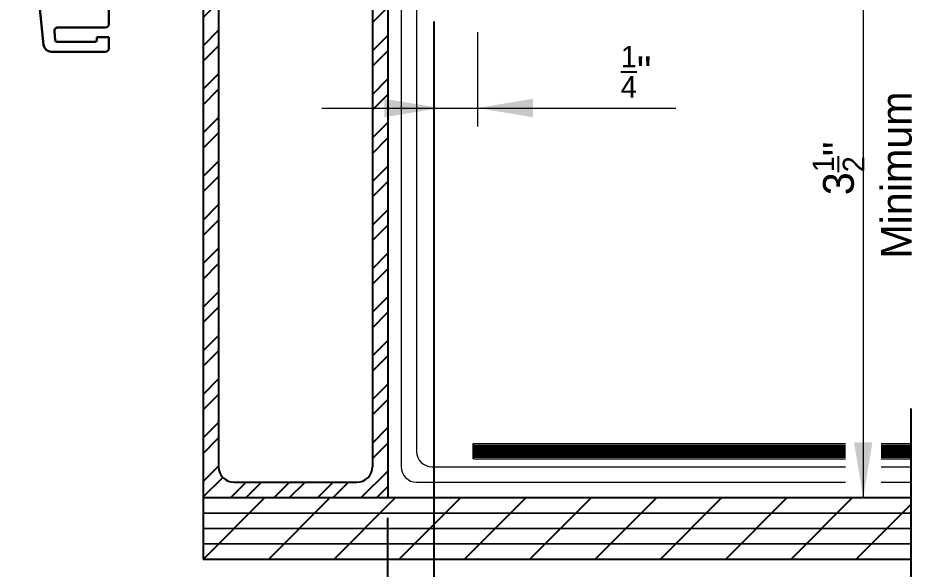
# Model space of a CAD drawing. Header units: inches. Extents: x -154 to 13, y 2 to 55.
# Drawn here: x -122.28 to -115.02, y 26 to 30.47 of the extents above; entities that cross this region are included whole.
import ezdxf

# ---------------------------------------------------------------- set-up
doc = ezdxf.new("R2010")
doc.units = ezdxf.units.IN
doc.header["$LTSCALE"] = 2
doc.header["$MEASUREMENT"] = 0
doc.layers.get('0').update_dxf_attribs({"linetype": 'CONTINUOUS'})
doc.layers.add('pattern', color=9, linetype='CONTINUOUS')
doc.styles.add('SIMPLEX', font='')
doc.styles.get('SIMPLEX').set_extended_font_data('Futura Md BT')

# ---------------------------------------------------------------- blocks, each defined once
blk = doc.blocks.new('A$C542E2BF1')
at = {"color": 7, "linetype": 'Continuous', "lineweight": 30}
for p, q in [((2.7941, -1.8137), (3.002, 0.1638)), ((2.8989, 0.1252), (2.9036, 0.1701)), ((2.9334, 0.1969), (2.9722, 0.1969)), ((0, 0.0984), (2.8692, 0.0984)), ((-0.0299, 0.0299), (-0.0299, 0.0685)), ((0, 0), (2.2335, 0)), ((2.2634, -1.6433), (2.2634, -0.0299)), ((2.2933, -1.6732), (2.6767, -1.6732)), ((2.6989, -1.7779), (2.7064, -1.7063)), ((2.2634, -1.8402), (2.2634, -1.752)), ((2.2634, -1.752), (2.3618, -1.752)), ((2.3618, -1.7764), (2.3618, -1.752)), ((2.3768, -1.7913), (2.684, -1.7913)), ((2.2933, -1.8701), (2.7315, -1.8701))]:
    blk.add_line(p, q, dxfattribs=at)
for centre, radius, start, end in [((2.9334, 0.1669), 0.0299, 90, 174), ((2.9722, 0.1669), 0.0299, 354, 90), ((0, 0.0685), 0.0299, 90, 180), ((2.8692, 0.1283), 0.0299, 270, 354), ((0, 0.0299), 0.0299, 180, 270), ((2.2335, -0.0299), 0.0299, 0, 90), ((2.2933, -1.6433), 0.0299, 180, 270), ((2.6767, -1.7031), 0.0299, 354, 90), ((2.3768, -1.7764), 0.015, 180, 270), ((2.684, -1.7764), 0.015, 270, 354), ((2.7315, -1.8071), 0.063, 270, 354), ((2.2933, -1.8402), 0.0299, 180, 270)]:
    blk.add_arc(centre, radius, start, end, dxfattribs=at)

msp = doc.modelspace()

# ---------------------------------------------------------------- hatches: boundary and pattern name
h = msp.add_hatch()
h.set_pattern_fill('STEEL', color=8, scale=2, style=0)
h.set_pattern_definition([(45, (-189.00682, 21.6421), (-0.1767767, 0.1767767), []), (45, (-189.00682, 21.7671), (-0.1767767, 0.1767767), [])])
h.paths.add_polyline_path([(-120.6509, 31.8193, -0.414214), (-120.5259, 31.9443), (-119.5279, 31.9443, -0.414214), (-119.4029, 31.8193), (-119.4029, 31.2978), (-119.2779, 31.2978), (-119.2779, 32.0693), (-120.7759, 32.0693), (-120.7759, 26.5811), (-119.2779, 26.5811), (-119.2779, 31.2978), (-119.4029, 31.2978), (-119.4029, 26.8311, -0.414214), (-119.5279, 26.7061), (-120.5259, 26.7061, -0.414214), (-120.6509, 26.8311)])

# ---------------------------------------------------------------- linework, layer by layer
at = {"color": 7}
for p, q in [((-120.7759, 32.0693), (-120.7759, 26.0811)), ((-119.2779, 32.0693), (-119.2779, 26.5811)), ((-119.2779, 32.0693), (-119.2779, 26.5811)), ((-119.2779, 32.0693), (-119.2779, 26.5811)), ((-119.2779, 32.0693), (-119.2779, 26.5803)), ((-120.6509, 31.8193), (-120.6509, 26.8311)), ((-119.4029, 31.8193), (-119.4029, 26.8311)), ((-118.9049, 30.4451), (-118.9049, 18.504)), ((-115.0309, 27.3037), (-115.0309, 25.7982)), ((-120.5259, 26.7061), (-119.5279, 26.7061)), ((-120.7759, 26.5811), (-115.0309, 26.5811)), ((-119.2789, 26.4187), (-119.2789, 20.277)), ((-120.7759, 26.0811), (-115.0309, 26.0811)), ((-120.7759, 26.0811), (-115.0309, 26.0811)), ((-120.7759, 26.0811), (-115.0309, 26.0811))]:
    msp.add_line(p, q, dxfattribs=at)
at = {"color": 7, "linetype": 'Continuous', "lineweight": 15}
for p, q in [((-115.418, 32.0693), (-115.418, 26.5811)), ((-119.1686, 31.9193), (-119.1686, 26.8311)), ((-119.0436, 31.9193), (-119.0436, 26.9561)), ((-118.5493, 30.3584), (-118.5493, 29.5921)), ((-119.8136, 29.7421), (-116.9385, 29.7421)), ((-118.5837, 27.0208), (-115.5632, 27.0208)), ((-118.5837, 26.8958), (-118.5837, 27.0208)), ((-115.2727, 27.0208), (-115.0309, 27.0208)), ((-118.5837, 26.8958), (-115.5632, 26.8958)), ((-115.2727, 26.8958), (-115.0309, 26.8958)), ((-118.9186, 26.8311), (-115.5632, 26.8311)), ((-115.2727, 26.8311), (-115.0309, 26.8311)), ((-119.0436, 26.7061), (-115.5632, 26.7061)), ((-115.2727, 26.7061), (-115.0309, 26.7061))]:
    msp.add_line(p, q, dxfattribs=at)
for centre in [(-118.9186, 26.9561), (-119.0436, 26.8311)]:
    msp.add_arc(centre, 0.125, 180, 270, dxfattribs=at)
at = {"color": 7}
for centre, start, end in [((-120.5259, 26.8311), 180, 270), ((-119.5279, 26.8311), 270, 360)]:
    msp.add_arc(centre, 0.125, start, end, dxfattribs=at)
for points in [[(-119.3049, 29.8171), (-119.3049, 29.6671), (-118.8549, 29.7421)], [(-118.0993, 29.8171), (-118.0993, 29.6671), (-118.5493, 29.7421)]]:
    msp.add_solid(points, dxfattribs=at)
at = {"color": 7, "linetype": 'Continuous', "lineweight": 15}
msp.add_solid([(-115.493, 27.0311), (-115.343, 27.0311), (-115.418, 26.5811)], dxfattribs=at)
at = {"layer": 'pattern'}
for p, q in [((-118.5837, 27.0052), (-115.5632, 27.0052)), ((-118.5837, 26.9896), (-115.5632, 26.9896)), ((-118.5837, 26.974), (-115.5632, 26.974)), ((-118.5837, 26.9583), (-115.5632, 26.9583)), ((-118.5837, 26.9427), (-115.5632, 26.9427)), ((-115.2727, 27.0052), (-115.0309, 27.0052)), ((-115.2727, 26.9896), (-115.0309, 26.9896)), ((-115.2727, 26.974), (-115.0309, 26.974)), ((-115.2727, 26.9583), (-115.0309, 26.9583)), ((-115.2727, 26.9427), (-115.0309, 26.9427)), ((-118.5837, 26.9271), (-115.5632, 26.9271)), ((-118.5837, 26.9115), (-115.5632, 26.9115)), ((-115.2727, 26.9271), (-115.0309, 26.9271)), ((-115.2727, 26.9115), (-115.0309, 26.9115)), ((-120.7745, 26.0811), (-120.2751, 26.5811)), ((-120.2445, 26.0811), (-119.745, 26.5811)), ((-119.7144, 26.0811), (-119.215, 26.5811)), ((-119.1844, 26.0811), (-118.6849, 26.5811)), ((-118.6544, 26.0811), (-118.1549, 26.5811)), ((-118.1243, 26.0811), (-117.6256, 26.5804)), ((-117.5943, 26.0811), (-117.0948, 26.5811)), ((-117.0642, 26.0811), (-116.5648, 26.5811)), ((-116.5342, 26.0811), (-116.0347, 26.5811)), ((-116.0041, 26.0811), (-115.5047, 26.5811)), ((-115.4741, 26.0811), (-115.0309, 26.5247)), ((-115.0309, 26.453), (-120.7774, 26.4561)), ((-115.0309, 26.453), (-120.7774, 26.4561)), ((-115.0309, 26.328), (-120.7775, 26.3311)), ((-115.0309, 26.328), (-120.7774, 26.3311)), ((-115.0309, 26.203), (-120.7776, 26.2061)), ((-115.0309, 26.203), (-120.7774, 26.2061))]:
    msp.add_line(p, q, dxfattribs=at)

# ---------------------------------------------------------------- block references
at = {"xscale": -1}
msp.add_blockref('A$C542E2BF1', (-119.2779, 32.0693), dxfattribs=at)

# ---------------------------------------------------------------- texts
at = {"color": 7, "style": 'SIMPLEX'}
msp.add_text('Minimum', height=0.25, rotation=90, dxfattribs=at).set_placement((-115.0246, 28.5207))
at = {"color": 7, "insert": (-117.3863, 30.2464), "char_height": 0.25, "attachment_point": 1, "style": 'SIMPLEX'}
msp.add_mtext_dynamic_manual_height_columns('\\A1;{\\H0.7x;\\S1/4;}"', width=6.913727, gutter_width=12.5, heights=[0], dxfattribs=at)
at = {"color": 7, "insert": (-115.8293, 29.0351), "char_height": 0.25, "attachment_point": 1, "rotation": 90, "style": 'SIMPLEX'}
msp.add_mtext_dynamic_manual_height_columns('\\A1;3{\\H0.7x;\\S1/2;}"', width=6.913727, gutter_width=12.5, heights=[0], dxfattribs=at)

doc.saveas('drawing.dxf')
